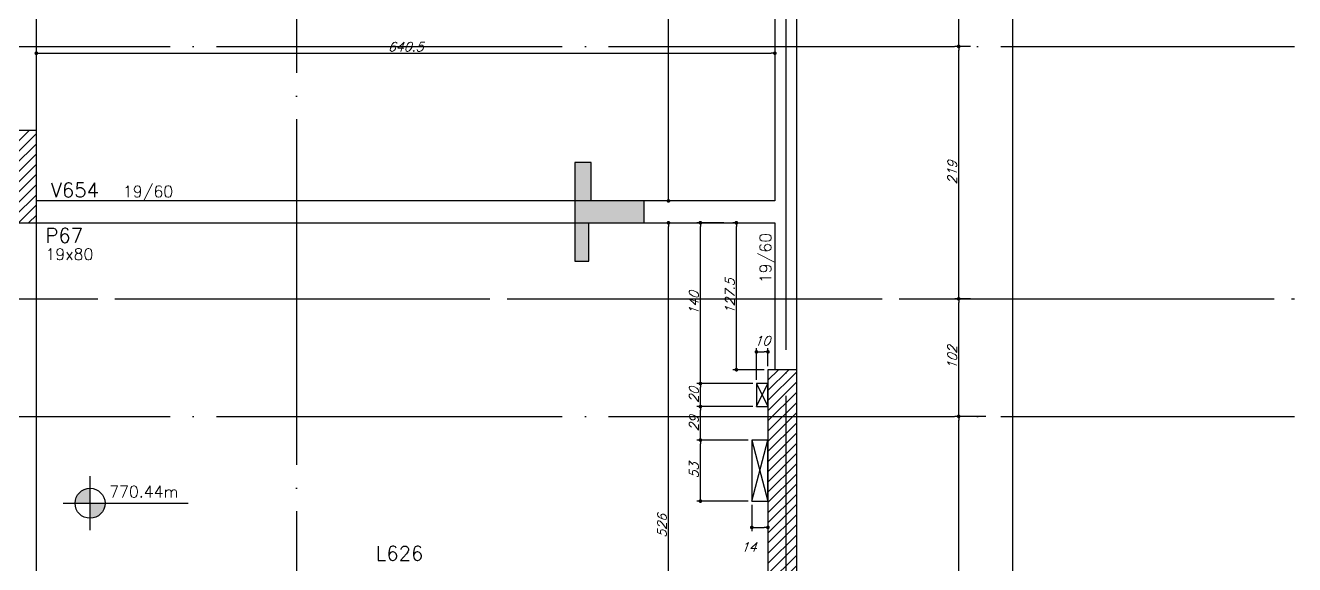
# Model space of a CAD drawing. Extents: x -4245 to 5400, y -2094 to 2406.
# Drawn here: x 2590 to 3691, y -246 to 222 of the extents above; entities that cross this region are included whole.
import ezdxf
from ezdxf.enums import TextEntityAlignment as Align

# ---------------------------------------------------------------- set-up
doc = ezdxf.new("R2010")
doc.units = 0
doc.header["$LTSCALE"] = 50
doc.header["$MEASUREMENT"] = 0
doc.linetypes.add('EIXO', pattern=[6.8, 6, -0.4, 0, -0.4])
doc.layers.get('0').update_dxf_attribs({"linetype": 'CONTINUOUS'})
doc.layers.get('DEFPOINTS').update_dxf_attribs({"linetype": 'CONTINUOUS'})
for name, color, linetype in [('F-CORTE', 4, 'CONTINUOUS'), ('F-COTAS', 106, 'CONTINUOUS'), ('F-COTAS-FUROS', 50, 'CONTINUOUS'), ('F-EIXO', 12, 'EIXO'), ('F-LAJES-NOME', 4, 'CONTINUOUS'), ('F-NÍVEL-PLANTA', 2, 'CONTINUOUS'), ('F-PILARES-DIM', 172, 'CONTINUOUS'), ('F-PILARES-HACH', 174, 'CONTINUOUS'), ('F-PILARES-NOME', 170, 'CONTINUOUS'), ('F-PILARES-S', 170, 'CONTINUOUS'), ('F-SOLIDO-CORTE', 71, 'CONTINUOUS'), ('F-TEXTO', 6, 'CONTINUOUS'), ('F-VIGAS', 3, 'CONTINUOUS'), ('F-VIGAS-DIM', 2, 'CONTINUOUS'), ('F-VIGAS-NOME', 4, 'CONTINUOUS'), ('F-VÃO', 1, 'CONTINUOUS')]:
    doc.layers.add(name, color=color, linetype=linetype)
doc.styles.add('CP-TEXT-INCL', font='simplex.shx', dxfattribs={"oblique": 20})
doc.styles.add('MCP', font='simplex.shx')
doc.styles.add('ROMANS', font='simplex.shx')
doc.dimstyles.new('CP-COTAS-50', dxfattribs={"dimscale": 0.64, "dimtxt": 12.5, "dimasz": 5, "dimexe": 5, "dimexo": 5, "dimgap": 2.5, "dimtad": 1, "dimdec": 1, "dimdsep": 46, "dimtxsty": 'CP-TEXT-INCL', "dimblk1": 'DOT', "dimblk2": 'DOT', "dimsah": 1, "dimcen": 9, "dimclrd": 256, "dimclre": 256, "dimclrt": 256, "dimadec": 0, "dimazin": 0, "dimtfac": 1, "dimtdec": 1, "dimtmove": 2, "dimatfit": 3, "dimldrblk": 'DOT', "dimfxl": 0, "dimtolj": 1, "dimarcsym": 0})
pattern_1 = [(45, (0, 10000), (-4.4194174, 4.4194174), [])]

# ---------------------------------------------------------------- blocks, each defined once
blk = doc.blocks.new('Nível - Planta')
at = {"layer": 'F-NÍVEL-PLANTA'}
h = blk.add_hatch(color=71, dxfattribs=at)
h.paths.add_polyline_path([(0, 0), (0, 0.26, 0.414214), (-0.26, 0)])
h.paths.add_polyline_path([(0.26, 0), (0, 0), (0, -0.26, 0.414214)])
for p, q in [((0, -0.469), (0, 0.469)), ((-0.469, 0), (1.704, 0))]:
    blk.add_line(p, q, dxfattribs=at)
blk.add_circle((0, 0), 0.26, dxfattribs=at)
at = {"layer": 'F-TEXTO', "color": 3, "style": 'MCP'}
blk.add_attdef('NÍVEL', (0.333, 0.102), '', height=0.2, dxfattribs=at)
blk = doc.blocks.new('*U18')
at = {"layer": 'F-EIXO'}
blk.add_line((0, 0), (0, -3377.9), dxfattribs=at)
at = {"layer": 'F-TEXTO', "style": 'ROMANS'}
blk.add_attdef('EIXO', text='', height=17.5, rotation=360, dxfattribs=at).set_placement((0, 28.2), align=Align.MIDDLE_CENTER)
blk = doc.blocks.new('*U10')
at = {"layer": 'F-EIXO'}
blk.add_line((0, 0), (7397, 0), dxfattribs=at)
at = {"layer": 'F-TEXTO', "style": 'ROMANS'}
blk.add_attdef('EIXO', text='', height=17.5, dxfattribs=at).set_placement((-28.2072, 0), align=Align.MIDDLE_CENTER)
blk = doc.blocks.new('*U16')
at = {"layer": 'F-EIXO'}
blk.add_line((0, 0), (7484.954, 0), dxfattribs=at)
at = {"layer": 'F-TEXTO', "style": 'ROMANS'}
blk.add_attdef('EIXO', text='', height=17.5, dxfattribs=at).set_placement((-28.2072, 0), align=Align.MIDDLE_CENTER)
blk = doc.blocks.new('*U14')
at = {"layer": 'F-EIXO'}
blk.add_line((0, 0), (0, -3477.9), dxfattribs=at)
at = {"layer": 'F-TEXTO', "style": 'ROMANS'}
blk.add_attdef('EIXO', text='', height=17.5, rotation=360, dxfattribs=at).set_placement((0, 28.2), align=Align.MIDDLE_CENTER)
blk = doc.blocks.new('_DOT')
at = {"color": 0, "linetype": 'ByBlock'}
blk.add_line((-0.5, 0), (-1, 0), dxfattribs=at)
at = {"color": 0, "linetype": 'ByBlock', "const_width": 0.5}
blk.add_lwpolyline([(-0.25, 0, 1), (0.25, 0, 1)], format="xyb", close=True, dxfattribs=at)
blk = doc.blocks.new('*D27')
at = {"layer": 'DEFPOINTS', "color": 0, "linetype": 'Continuous', "transparency": 16777216}
for p in [(3148.2, 51), (3148.2, 51), (3148.2, -475)]:
    blk.add_point(p, dxfattribs=at)
at = {"layer": 'F-COTAS', "linetype": 'Continuous', "lineweight": -2, "transparency": 16777216}
blk.add_line((3148.2, -471.8), (3148.2, 47.8), dxfattribs=at)
at = {"layer": 'F-COTAS', "linetype": 'Continuous', "lineweight": -2, "transparency": 16777216, "xscale": 3.2, "yscale": 3.2, "zscale": 3.2}
for p, rotation in [((3148.2, 51), 90), ((3148.2, -475), 270)]:
    blk.add_blockref('_DOT', p, dxfattribs=dict(at, rotation=rotation))
at = {"layer": 'F-COTAS', "linetype": 'Continuous', "transparency": 16777216, "insert": (3142.6, -212), "char_height": 8, "attachment_point": 5, "rotation": 90, "style": 'CP-TEXT-INCL'}
blk.add_mtext('\\A1;526', dxfattribs=at)
blk = doc.blocks.new('*D28')
at = {"layer": 'DEFPOINTS', "color": 0, "linetype": 'Continuous', "transparency": 16777216}
for p in [(3148.2, 474.5), (3148.2, 474.5), (3148.2, 70)]:
    blk.add_point(p, dxfattribs=at)
at = {"layer": 'F-COTAS', "linetype": 'Continuous', "lineweight": -2, "transparency": 16777216}
blk.add_line((3148.2, 73.2), (3148.2, 471.3), dxfattribs=at)
at = {"layer": 'F-COTAS', "linetype": 'Continuous', "lineweight": -2, "transparency": 16777216, "xscale": 3.2, "yscale": 3.2, "zscale": 3.2}
for p, rotation in [((3148.2, 474.5), 90), ((3148.2, 70), 270)]:
    blk.add_blockref('_DOT', p, dxfattribs=dict(at, rotation=rotation))
at = {"layer": 'F-COTAS', "linetype": 'Continuous', "transparency": 16777216, "insert": (3142.6, 272.2), "char_height": 8, "attachment_point": 5, "rotation": 90, "style": 'CP-TEXT-INCL'}
blk.add_mtext('\\A1;404.5', dxfattribs=at)
blk = doc.blocks.new('*D69')
at = {"layer": 'DEFPOINTS', "color": 0, "linetype": 'Continuous', "transparency": 16777216}
for p in [(2600, 198.1), (3240.5, 198.1), (3240.5, 198.1)]:
    blk.add_point(p, dxfattribs=at)
at = {"layer": 'F-COTAS', "linetype": 'Continuous', "lineweight": -2, "transparency": 16777216}
blk.add_line((2603.2, 198.1), (3237.3, 198.1), dxfattribs=at)
at = {"layer": 'F-COTAS', "linetype": 'Continuous', "lineweight": -2, "transparency": 16777216, "xscale": 3.2, "yscale": 3.2, "zscale": 3.2, "rotation": 180}
blk.add_blockref('_DOT', (2600, 198.1), dxfattribs=at)
at = {"layer": 'F-COTAS', "linetype": 'Continuous', "lineweight": -2, "transparency": 16777216, "xscale": 3.2, "yscale": 3.2, "zscale": 3.2}
blk.add_blockref('_DOT', (3240.5, 198.1), dxfattribs=at)
at = {"layer": 'F-COTAS', "linetype": 'Continuous', "transparency": 16777216, "insert": (2920.2, 203.7), "char_height": 8, "attachment_point": 5, "style": 'CP-TEXT-INCL'}
blk.add_mtext('\\A1;640.5', dxfattribs=at)
blk = doc.blocks.new('*D116')
at = {"layer": 'DEFPOINTS', "color": 0, "linetype": 'Continuous', "transparency": 16777216}
for p in [(3207.1, 51), (3209.8, 51), (3234.5, -76.5)]:
    blk.add_point(p, dxfattribs=at)
at = {"layer": 'F-COTAS', "linetype": 'Continuous', "lineweight": -2, "transparency": 16777216}
for p, q in [((3206.6, 51), (3203.9, 51)), ((3207.1, -73.3), (3207.1, 47.8)), ((3231.3, -76.5), (3203.9, -76.5))]:
    blk.add_line(p, q, dxfattribs=at)
at = {"layer": 'F-COTAS', "linetype": 'Continuous', "lineweight": -2, "transparency": 16777216, "xscale": 3.2, "yscale": 3.2, "zscale": 3.2}
for p, rotation in [((3207.1, 51), 90), ((3207.1, -76.5), 270)]:
    blk.add_blockref('_DOT', p, dxfattribs=dict(at, rotation=rotation))
at = {"layer": 'F-COTAS', "linetype": 'Continuous', "transparency": 16777216, "insert": (3201.5, -12.8), "char_height": 8, "attachment_point": 5, "rotation": 90, "style": 'CP-TEXT-INCL'}
blk.add_mtext('\\A1;127.5', dxfattribs=at)
blk = doc.blocks.new('*D144')
at = {"layer": 'DEFPOINTS', "color": 0, "linetype": 'Continuous', "transparency": 16777216}
for p in [(3284.5, 1699.5), (3446.8, 1699.5), (3259.5, -894.9)]:
    blk.add_point(p, dxfattribs=at)
at = {"layer": 'F-COTAS', "linetype": 'Continuous', "lineweight": -2, "transparency": 16777216}
for p, q in [((3287.7, 1699.5), (3450, 1699.5)), ((3446.8, -891.7), (3446.8, 1696.3)), ((3262.7, -894.9), (3450, -894.9))]:
    blk.add_line(p, q, dxfattribs=at)
at = {"layer": 'F-COTAS', "linetype": 'Continuous', "lineweight": -2, "transparency": 16777216, "xscale": 3.2, "yscale": 3.2, "zscale": 3.2}
for p, rotation in [((3446.8, 1699.5), 90), ((3446.8, -894.9), 270)]:
    blk.add_blockref('_DOT', p, dxfattribs=dict(at, rotation=rotation))
at = {"layer": 'F-COTAS', "linetype": 'Continuous', "transparency": 16777216, "insert": (3441.2, 402.3), "char_height": 8, "attachment_point": 5, "rotation": 90, "style": 'CP-TEXT-INCL'}
blk.add_mtext('\\A1;2594.4', dxfattribs=at)
blk = doc.blocks.new('*D147')
at = {"layer": 'DEFPOINTS', "color": 0, "linetype": 'Continuous', "transparency": 16777216}
for p in [(3399.9, -117), (3426.7, -117), (3426.7, -484.5)]:
    blk.add_point(p, dxfattribs=at)
at = {"layer": 'F-COTAS', "linetype": 'Continuous', "lineweight": -2, "transparency": 16777216}
for p, q in [((3423.5, -117), (3396.7, -117)), ((3399.9, -481.3), (3399.9, -120.2)), ((3423.5, -484.5), (3396.7, -484.5))]:
    blk.add_line(p, q, dxfattribs=at)
at = {"layer": 'F-COTAS', "linetype": 'Continuous', "lineweight": -2, "transparency": 16777216, "xscale": 3.2, "yscale": 3.2, "zscale": 3.2}
for p, rotation in [((3399.9, -117), 90), ((3399.9, -484.5), 270)]:
    blk.add_blockref('_DOT', p, dxfattribs=dict(at, rotation=rotation))
at = {"layer": 'F-COTAS', "linetype": 'Continuous', "transparency": 16777216, "insert": (3394.3, -300.8), "char_height": 8, "attachment_point": 5, "rotation": 90, "style": 'CP-TEXT-INCL'}
blk.add_mtext('\\A1;367.5', dxfattribs=at)
blk = doc.blocks.new('*D148')
at = {"layer": 'DEFPOINTS', "color": 0, "linetype": 'Continuous', "transparency": 16777216}
for p in [(3399.9, -15), (3413.3, -15), (3426.7, -117)]:
    blk.add_point(p, dxfattribs=at)
at = {"layer": 'F-COTAS', "linetype": 'Continuous', "lineweight": -2, "transparency": 16777216}
for p, q in [((3410.1, -15), (3396.7, -15)), ((3399.9, -113.8), (3399.9, -18.2)), ((3423.5, -117), (3396.7, -117))]:
    blk.add_line(p, q, dxfattribs=at)
at = {"layer": 'F-COTAS', "linetype": 'Continuous', "lineweight": -2, "transparency": 16777216, "xscale": 3.2, "yscale": 3.2, "zscale": 3.2}
for p, rotation in [((3399.9, -15), 90), ((3399.9, -117), 270)]:
    blk.add_blockref('_DOT', p, dxfattribs=dict(at, rotation=rotation))
at = {"layer": 'F-COTAS', "linetype": 'Continuous', "transparency": 16777216, "insert": (3394.3, -66), "char_height": 8, "attachment_point": 5, "rotation": 90, "style": 'CP-TEXT-INCL'}
blk.add_mtext('\\A1;102', dxfattribs=at)
blk = doc.blocks.new('*D149')
at = {"layer": 'DEFPOINTS', "color": 0, "linetype": 'Continuous', "transparency": 16777216}
for p in [(3399.9, 204), (3413.3, 204), (3413.3, -15)]:
    blk.add_point(p, dxfattribs=at)
at = {"layer": 'F-COTAS', "linetype": 'Continuous', "lineweight": -2, "transparency": 16777216}
for p, q in [((3410.1, 204), (3396.7, 204)), ((3399.9, -11.8), (3399.9, 200.8)), ((3410.1, -15), (3396.7, -15))]:
    blk.add_line(p, q, dxfattribs=at)
at = {"layer": 'F-COTAS', "linetype": 'Continuous', "lineweight": -2, "transparency": 16777216, "xscale": 3.2, "yscale": 3.2, "zscale": 3.2}
for p, rotation in [((3399.9, 204), 90), ((3399.9, -15), 270)]:
    blk.add_blockref('_DOT', p, dxfattribs=dict(at, rotation=rotation))
at = {"layer": 'F-COTAS', "linetype": 'Continuous', "transparency": 16777216, "insert": (3394.3, 94.5), "char_height": 8, "attachment_point": 5, "rotation": 90, "style": 'CP-TEXT-INCL'}
blk.add_mtext('\\A1;219', dxfattribs=at)
blk = doc.blocks.new('*D150')
at = {"layer": 'DEFPOINTS', "color": 0, "linetype": 'Continuous', "transparency": 16777216}
for p in [(3399.9, 555), (3413.3, 555), (3413.3, 204)]:
    blk.add_point(p, dxfattribs=at)
at = {"layer": 'F-COTAS', "linetype": 'Continuous', "lineweight": -2, "transparency": 16777216}
for p, q in [((3410.1, 555), (3396.7, 555)), ((3399.9, 207.2), (3399.9, 551.8)), ((3410.1, 204), (3396.7, 204))]:
    blk.add_line(p, q, dxfattribs=at)
at = {"layer": 'F-COTAS', "linetype": 'Continuous', "lineweight": -2, "transparency": 16777216, "xscale": 3.2, "yscale": 3.2, "zscale": 3.2}
for p, rotation in [((3399.9, 555), 90), ((3399.9, 204), 270)]:
    blk.add_blockref('_DOT', p, dxfattribs=dict(at, rotation=rotation))
at = {"layer": 'F-COTAS', "linetype": 'Continuous', "transparency": 16777216, "insert": (3394.3, 379.5), "char_height": 8, "attachment_point": 5, "rotation": 90, "style": 'CP-TEXT-INCL'}
blk.add_mtext('\\A1;351', dxfattribs=at)
blk = doc.blocks.new('*U192')
at = {"layer": 'F-VÃO'}
for p, q in [((0, 0), (14, 53)), ((0, 53), (14, 0))]:
    blk.add_line(p, q, dxfattribs=at)
at = {"layer": 'F-VÃO', "color": 3}
blk.add_lwpolyline([(0, 0), (14, 0), (14, 53), (0, 53)], close=True, dxfattribs=at)
blk = doc.blocks.new('*U195')
at = {"layer": 'F-VÃO'}
for p, q in [((0, 0), (10, 20)), ((0, 20), (10, 0))]:
    blk.add_line(p, q, dxfattribs=at)
at = {"layer": 'F-VÃO', "color": 3}
blk.add_lwpolyline([(0, 0), (10, 0), (10, 20), (0, 20)], close=True, dxfattribs=at)
blk = doc.blocks.new('*D258')
at = {"layer": 'DEFPOINTS', "color": 0, "linetype": 'Continuous', "transparency": 16777216}
for p in [(3175.9, -137.5), (3220.5, -137.5), (3220.5, -190.5)]:
    blk.add_point(p, dxfattribs=at)
at = {"layer": 'F-COTAS-FUROS', "linetype": 'Continuous', "lineweight": -2, "transparency": 16777216}
for p, q in [((3217.3, -137.5), (3172.7, -137.5)), ((3175.9, -187.3), (3175.9, -140.7)), ((3217.3, -190.5), (3172.7, -190.5))]:
    blk.add_line(p, q, dxfattribs=at)
at = {"layer": 'F-COTAS-FUROS', "linetype": 'Continuous', "lineweight": -2, "transparency": 16777216, "xscale": 3.2, "yscale": 3.2, "zscale": 3.2}
for p, rotation in [((3175.9, -137.5), 90), ((3175.9, -190.5), 270)]:
    blk.add_blockref('_DOT', p, dxfattribs=dict(at, rotation=rotation))
at = {"layer": 'F-COTAS-FUROS', "linetype": 'Continuous', "transparency": 16777216, "insert": (3170.3, -164), "char_height": 8, "attachment_point": 5, "rotation": 90, "style": 'CP-TEXT-INCL'}
blk.add_mtext('\\A1;53', dxfattribs=at)
blk = doc.blocks.new('*D259')
at = {"layer": 'DEFPOINTS', "color": 0, "linetype": 'Continuous', "transparency": 16777216}
for p in [(3175.9, -108.5), (3224.5, -108.5), (3220.5, -137.5)]:
    blk.add_point(p, dxfattribs=at)
at = {"layer": 'F-COTAS-FUROS', "linetype": 'Continuous', "lineweight": -2, "transparency": 16777216}
for p, q in [((3221.3, -108.5), (3172.7, -108.5)), ((3175.9, -134.3), (3175.9, -111.7)), ((3217.3, -137.5), (3172.7, -137.5))]:
    blk.add_line(p, q, dxfattribs=at)
at = {"layer": 'F-COTAS-FUROS', "linetype": 'Continuous', "lineweight": -2, "transparency": 16777216, "xscale": 3.2, "yscale": 3.2, "zscale": 3.2}
for p, rotation in [((3175.9, -108.5), 90), ((3175.9, -137.5), 270)]:
    blk.add_blockref('_DOT', p, dxfattribs=dict(at, rotation=rotation))
at = {"layer": 'F-COTAS-FUROS', "linetype": 'Continuous', "transparency": 16777216, "insert": (3170.3, -123), "char_height": 8, "attachment_point": 5, "rotation": 90, "style": 'CP-TEXT-INCL'}
blk.add_mtext('\\A1;29', dxfattribs=at)
blk = doc.blocks.new('*D260')
at = {"layer": 'DEFPOINTS', "color": 0, "linetype": 'Continuous', "transparency": 16777216}
for p in [(3175.9, -88.5), (3224.5, -88.5), (3224.5, -108.5)]:
    blk.add_point(p, dxfattribs=at)
at = {"layer": 'F-COTAS-FUROS', "linetype": 'Continuous', "lineweight": -2, "transparency": 16777216}
for p, q in [((3221.3, -88.5), (3172.7, -88.5)), ((3175.9, -105.3), (3175.9, -91.7)), ((3221.3, -108.5), (3172.7, -108.5))]:
    blk.add_line(p, q, dxfattribs=at)
at = {"layer": 'F-COTAS-FUROS', "linetype": 'Continuous', "lineweight": -2, "transparency": 16777216, "xscale": 3.2, "yscale": 3.2, "zscale": 3.2}
for p, rotation in [((3175.9, -88.5), 90), ((3175.9, -108.5), 270)]:
    blk.add_blockref('_DOT', p, dxfattribs=dict(at, rotation=rotation))
at = {"layer": 'F-COTAS-FUROS', "linetype": 'Continuous', "transparency": 16777216, "insert": (3170.3, -98.5), "char_height": 8, "attachment_point": 5, "rotation": 90, "style": 'CP-TEXT-INCL'}
blk.add_mtext('\\A1;20', dxfattribs=at)
blk = doc.blocks.new('*D261')
at = {"layer": 'DEFPOINTS', "color": 0, "linetype": 'Continuous', "transparency": 16777216}
for p in [(3175.9, 51), (3199.5, 51), (3224.5, -88.5)]:
    blk.add_point(p, dxfattribs=at)
at = {"layer": 'F-COTAS-FUROS', "linetype": 'Continuous', "lineweight": -2, "transparency": 16777216}
for p, q in [((3196.3, 51), (3172.7, 51)), ((3175.9, -85.3), (3175.9, 47.8)), ((3221.3, -88.5), (3172.7, -88.5))]:
    blk.add_line(p, q, dxfattribs=at)
at = {"layer": 'F-COTAS-FUROS', "linetype": 'Continuous', "lineweight": -2, "transparency": 16777216, "xscale": 3.2, "yscale": 3.2, "zscale": 3.2}
for p, rotation in [((3175.9, 51), 90), ((3175.9, -88.5), 270)]:
    blk.add_blockref('_DOT', p, dxfattribs=dict(at, rotation=rotation))
at = {"layer": 'F-COTAS-FUROS', "linetype": 'Continuous', "transparency": 16777216, "insert": (3170.3, -18.8), "char_height": 8, "attachment_point": 5, "rotation": 90, "style": 'CP-TEXT-INCL'}
blk.add_mtext('\\A1;140', dxfattribs=at)
blk = doc.blocks.new('*D262')
at = {"layer": 'DEFPOINTS', "color": 0, "linetype": 'Continuous', "transparency": 16777216}
for p in [(3220.5, -190.5), (3234.5, -196), (3234.5, -213.3)]:
    blk.add_point(p, dxfattribs=at)
at = {"layer": 'F-COTAS-FUROS', "linetype": 'Continuous', "lineweight": -2, "transparency": 16777216}
for p, q in [((3220.5, -193.7), (3220.5, -216.5)), ((3234.5, -199.2), (3234.5, -216.5)), ((3223.7, -213.3), (3231.3, -213.3))]:
    blk.add_line(p, q, dxfattribs=at)
at = {"layer": 'F-COTAS-FUROS', "linetype": 'Continuous', "lineweight": -2, "transparency": 16777216, "xscale": 3.2, "yscale": 3.2, "zscale": 3.2, "rotation": 180}
blk.add_blockref('_DOT', (3220.5, -213.3), dxfattribs=at)
at = {"layer": 'F-COTAS-FUROS', "linetype": 'Continuous', "lineweight": -2, "transparency": 16777216, "xscale": 3.2, "yscale": 3.2, "zscale": 3.2}
blk.add_blockref('_DOT', (3234.5, -213.3), dxfattribs=at)
at = {"layer": 'F-COTAS-FUROS', "linetype": 'Continuous', "transparency": 16777216, "insert": (3217.7, -230.3), "char_height": 8, "attachment_point": 5, "style": 'CP-TEXT-INCL'}
blk.add_mtext('\\A1;14', dxfattribs=at)
blk = doc.blocks.new('*D263')
at = {"layer": 'DEFPOINTS', "color": 0, "linetype": 'Continuous', "transparency": 16777216}
for p in [(3234.5, -61), (3234.5, -76.5), (3224.5, -88.5)]:
    blk.add_point(p, dxfattribs=at)
at = {"layer": 'F-COTAS-FUROS', "linetype": 'Continuous', "lineweight": -2, "transparency": 16777216}
for p, q in [((3224.5, -85.3), (3224.5, -57.8)), ((3227.7, -61), (3231.3, -61)), ((3234.5, -73.3), (3234.5, -57.8))]:
    blk.add_line(p, q, dxfattribs=at)
at = {"layer": 'F-COTAS-FUROS', "linetype": 'Continuous', "lineweight": -2, "transparency": 16777216, "xscale": 3.2, "yscale": 3.2, "zscale": 3.2, "rotation": 180}
blk.add_blockref('_DOT', (3224.5, -61), dxfattribs=at)
at = {"layer": 'F-COTAS-FUROS', "linetype": 'Continuous', "lineweight": -2, "transparency": 16777216, "xscale": 3.2, "yscale": 3.2, "zscale": 3.2}
blk.add_blockref('_DOT', (3234.5, -61), dxfattribs=at)
at = {"layer": 'F-COTAS-FUROS', "linetype": 'Continuous', "transparency": 16777216, "insert": (3229.5, -51.4), "char_height": 8, "attachment_point": 5, "style": 'CP-TEXT-INCL'}
blk.add_mtext('\\A1;10', dxfattribs=at)

msp = doc.modelspace()

# ---------------------------------------------------------------- hatches: boundary and pattern name
at = {"layer": 'F-PILARES-HACH', "linetype": 'Continuous'}
h = msp.add_hatch(dxfattribs=at)
h.set_pattern_fill('ANSI31', color=256, scale=50, style=0)
h.set_pattern_definition(pattern_1)
h.paths.add_polyline_path([(2581, 51), (2600, 51), (2600, 131), (2581, 131)], flags=16)
h = msp.add_hatch(dxfattribs=at)
h.set_pattern_fill('ANSI31', color=256, scale=50, style=0)
h.set_pattern_definition(pattern_1)
h.paths.add_polyline_path([(3234.5, -275.5), (3259.5, -275.5), (3259.5, -76.5), (3234.5, -76.5)], flags=16)
at = {"layer": 'F-SOLIDO-CORTE', "linetype": 'Continuous'}
msp.add_hatch(color=256, dxfattribs=at).paths.add_polyline_path([(3127.103, 51), (3127.103, 70), (3081.103, 70), (3081.103, 103.35), (3067.103, 103.35), (3067.103, 51), (3067.103, 17.65), (3079.103, 17.65), (3079.103, 51)], flags=16)

# ---------------------------------------------------------------- linework, layer by layer
at = {"layer": 'F-CORTE', "linetype": 'Continuous'}
for points in [[(3067.103, 103.35), (3067.103, 51), (3067.103, 17.65)], [(3079.103, 17.65), (3079.103, 51), (3127.103, 51), (3127.103, 70), (3081.103, 70), (3081.103, 103.35)]]:
    msp.add_lwpolyline(points, dxfattribs=at)
at = {"layer": 'F-EIXO'}
msp.add_line((-3768.53, -15), (3691.239, -15), dxfattribs=at)
at = {"layer": 'F-PILARES-S', "linetype": 'Continuous'}
for points in [[(2581, 51), (2600, 51), (2600, 131), (2581, 131), (2581, 51)], [(3234.5, -275.5), (3259.5, -275.5), (3259.5, -76.5), (3234.5, -76.5), (3234.5, -275.5)]]:
    msp.add_lwpolyline(points, dxfattribs=at)
at = {"layer": 'F-SOLIDO-CORTE'}
msp.add_lwpolyline([(3127.103, 51), (3127.103, 70), (3081.103, 70), (3081.103, 103.35), (3067.103, 103.35), (3067.103, 51), (3067.103, 17.65), (3079.103, 17.65), (3079.103, 51), (3127.103, 51)], dxfattribs=at)
at = {"layer": 'F-VIGAS'}
for points in [[(2600, 131), (2600, 474.5)], [(3240.5, 294.5), (3240.5, 70)], [(3259.5, 60.5), (3259.5, 294.5)], [(3240.5, 70), (2600, 70)], [(3259.5, -76.5), (3259.5, 60.5)], [(2600, -14.5), (2600, 51)], [(2600, 51), (3240.5, 51)], [(3240.5, 51), (3240.5, -76.5)], [(2600, -444.5), (2600, -14.5)]]:
    msp.add_lwpolyline(points, dxfattribs=at)

# ---------------------------------------------------------------- block references
at = {"layer": 'F-EIXO', "linetype": 'Continuous'}
for name, p in [('*U14', (3250, 1941.357)), ('*U18', (2825.5, 1841.357)), ('*U10', (-3705.761, 204)), ('*U16', (-3793.715, -15)), ('*U10', (-3705.761, -117))]:
    msp.add_blockref(name, p, dxfattribs=at)
at = {"layer": 'F-NÍVEL-PLANTA', "linetype": 'Continuous', "xscale": 50, "yscale": 50, "zscale": 50}
msp.add_blockref('Nível - Planta', (2646.577, -192.387), dxfattribs=at).add_auto_attribs({'NÍVEL': '770.44m'})
at = {"layer": 'F-VÃO', "linetype": 'Continuous'}
for name, p in [('*U195', (3224.5, -108.5)), ('*U192', (3220.5, -190.5))]:
    msp.add_blockref(name, p, dxfattribs=at)

# ---------------------------------------------------------------- texts
at = {"layer": 'F-LAJES-NOME', "linetype": 'Continuous', "style": 'MCP'}
msp.add_text('L626', height=12.5, dxfattribs=at).set_placement((2894.379, -242.098))
at = {"layer": 'F-PILARES-DIM', "linetype": 'Continuous', "style": 'MCP'}
msp.add_text('19x80', height=10, dxfattribs=at).set_placement((2607.874, 18.711))
at = {"layer": 'F-PILARES-NOME', "linetype": 'Continuous', "style": 'MCP'}
msp.add_text('P67', height=12.5, dxfattribs=at).set_placement((2607.874, 33.711))
at = {"layer": 'F-VIGAS-DIM', "linetype": 'Continuous', "style": 'MCP'}
msp.add_text('19/60', height=10, dxfattribs=at).set_placement((2675, 73.125))
msp.add_text('19/60', height=10, rotation=90, dxfattribs=at).set_placement((3237.375, -1.5))
at = {"layer": 'F-VIGAS-NOME', "linetype": 'Continuous', "style": 'MCP'}
msp.add_text('V654', height=12.5, dxfattribs=at).set_placement((2612.5, 73.125))

# ---------------------------------------------------------------- dimensions: what is measured, and where the dimension line sits
at = {"layer": 'F-COTAS', "linetype": 'Continuous'}
for base, p1, p2, picture, middle in [((3446.778, 1699.5), (3259.5, -894.9), (3284.5, 1699.5), '*D144', (3441.178, 402.3)), ((3399.854, 555), (3413.281, 204), (3413.281, 555), '*D150', (3394.254, 379.5)), ((3399.854, 204), (3413.281, -15), (3413.281, 204), '*D149', (3394.254, 94.5)), ((3207.124, 51), (3234.5, -76.5), (3209.833, 51), '*D116', (3201.524, -12.75)), ((3399.854, -15), (3426.739, -117), (3413.281, -15), '*D148', (3394.254, -66)), ((3399.854, -117), (3426.739, -484.5), (3426.739, -117), '*D147', (3394.254, -300.75))]:
    dim = msp.add_linear_dim(base=base, p1=p1, p2=p2, angle=90, dimstyle='CP-COTAS-50', override={"dimfxl": 7.5}, dxfattribs=at)
    dim.commit()
    dim.dimension.update_dxf_attribs({"geometry": picture, "text_midpoint": middle})
for base, p1, p2, angle, picture, middle in [((3148.164, 474.5), (3148.164, 70), (3148.164, 474.5), 270, '*D28', (3142.564, 272.25)), ((3240.5, 198.13), (2600, 198.13), (3240.5, 198.13), 180, '*D69', (2920.25, 203.73)), ((3148.164, 51), (3148.164, -475), (3148.164, 51), 270, '*D27', (3142.564, -212))]:
    dim = msp.add_linear_dim(base=base, p1=p1, p2=p2, angle=angle, dimstyle='CP-COTAS-50', dxfattribs=at)
    dim.commit()
    dim.dimension.update_dxf_attribs({"geometry": picture, "text_midpoint": middle})
at = {"layer": 'F-COTAS-FUROS', "linetype": 'Continuous'}
for base, p1, p2, picture, middle in [((3175.865296313, 51), (3224.5, -88.5), (3199.457890997, 51), '*D261', (3170.265296313, -18.75)), ((3175.865, -88.5), (3224.5, -108.5), (3224.5, -88.5), '*D260', (3170.265, -98.5)), ((3175.865, -108.5), (3220.5, -137.5), (3224.5, -108.5), '*D259', (3170.265, -123)), ((3175.865, -137.5), (3220.5, -190.5), (3220.5, -137.5), '*D258', (3170.265, -164))]:
    dim = msp.add_linear_dim(base=base, p1=p1, p2=p2, angle=90, dimstyle='CP-COTAS-50', override={"dimdec": 0, "dimfxl": 7.5}, dxfattribs=at)
    dim.commit()
    dim.dimension.update_dxf_attribs({"geometry": picture, "text_midpoint": middle})
dim = msp.add_linear_dim(base=(3234.5, -60.987), p1=(3224.5, -88.5), p2=(3234.5, -76.5), dimstyle='CP-COTAS-50', override={"dimdec": 0, "dimfxl": 7.5}, dxfattribs=at)
dim.commit()
dim.dimension.update_dxf_attribs({"geometry": '*D263', "text_midpoint": (3229.5, -51.387)})
dim = msp.add_linear_dim(base=(3234.5, -213.326), p1=(3220.5, -190.5), p2=(3234.5, -196.018), dimstyle='CP-COTAS-50', override={"dimdec": 0, "dimfxl": 7.5}, dxfattribs=at)
dim.commit()
dim.dimension.update_dxf_attribs({"geometry": '*D262', "text_midpoint": (3217.653, -230.291), "dimtype": 160})

doc.saveas('drawing.dxf')
